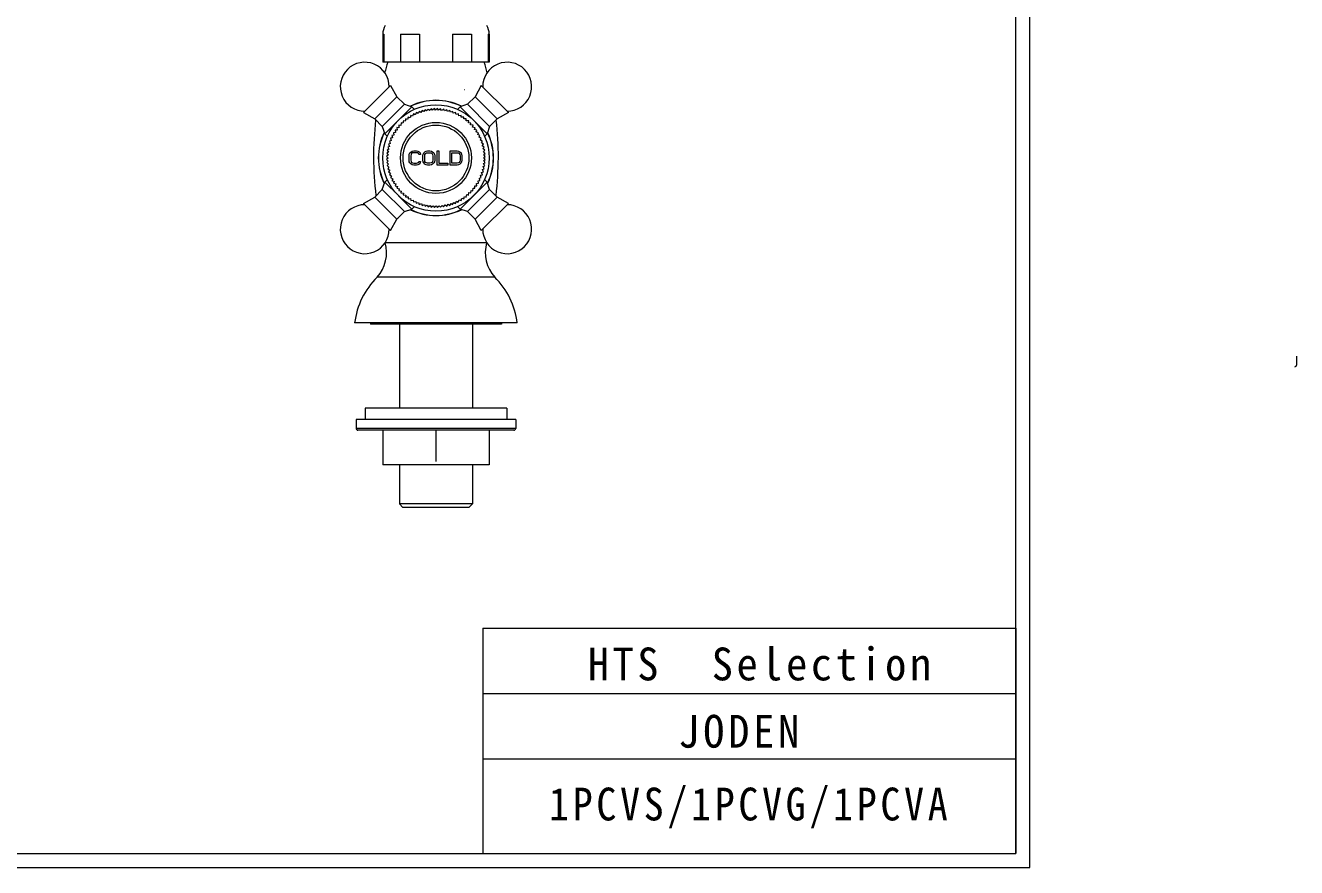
# Model space of a CAD drawing. Units: millimetres, scale not verified. Extents: x -354 to 426, y -525 to 245.
# Drawn here: x 84.3 to 425.7, y -245 to -19 of the extents above; entities that cross this region are included whole.
import ezdxf

# ---------------------------------------------------------------- set-up
doc = ezdxf.new("R2010")
doc.units = ezdxf.units.MM
doc.header["$LTSCALE"] = 2
doc.layers.add('0-0_0', color=7, linetype='Continuous', lineweight=18)
doc.styles.add('ＭＳ ゴシック', font='')
doc.styles.get('ＭＳ ゴシック').set_extended_font_data('MS Gothic')

msp = doc.modelspace()

# ---------------------------------------------------------------- linework, layer by layer
at = {"layer": '0-0_0'}
for p, q in [((354.049, -245.037), (354.049, 245.032)), ((350.305, -241.293), (350.305, 241.288)), ((180.301, -21.401), (180.301, -28.874)), ((180.301, -21.401), (180.603, -21.401)), ((180.603, -21.401), (180.603, -28.874)), ((185.064, -21.401), (185.064, -28.874)), ((185.064, -21.401), (190.126, -21.401)), ((190.126, -21.401), (190.126, -28.874)), ((199.047, -21.401), (204.109, -21.401)), ((199.047, -21.401), (199.047, -28.874)), ((204.109, -21.401), (204.109, -28.874)), ((208.57, -21.401), (208.872, -21.401)), ((208.57, -21.401), (208.57, -28.874)), ((208.872, -21.401), (208.872, -28.874)), ((208.872, -28.874), (180.301, -28.874)), ((182.404, -35.133), (175.131, -42.406)), ((182.404, -35.133), (184.081, -38.157)), ((206.769, -35.133), (205.092, -38.157)), ((214.042, -42.406), (206.769, -35.133)), ((184.081, -38.157), (178.155, -44.083)), ((186.101, -40.177), (180.175, -46.103)), ((188.121, -40.85), (180.848, -48.123)), ((184.081, -38.157), (186.101, -40.177)), ((186.101, -40.177), (188.121, -40.85)), ((188.121, -40.85), (188.825, -41.554)), ((201.051, -40.85), (200.347, -41.554)), ((203.072, -40.177), (201.051, -40.85)), ((208.324, -48.123), (201.051, -40.85)), ((205.092, -38.157), (203.072, -40.177)), ((208.998, -46.103), (203.072, -40.177)), ((211.018, -44.083), (205.092, -38.157)), ((175.131, -42.406), (178.155, -44.083)), ((178.155, -44.083), (180.175, -46.103)), ((186.469, -44.097), (186.318, -44.742)), ((186.953, -44.242), (186.469, -44.097)), ((187.144, -43.608), (186.953, -44.242)), ((187.618, -43.784), (187.144, -43.608)), ((187.848, -43.162), (187.618, -43.784)), ((188.31, -43.367), (187.848, -43.162)), ((188.579, -42.762), (188.31, -43.367)), ((189.027, -42.995), (188.579, -42.762)), ((189.333, -42.408), (189.027, -42.995)), ((189.766, -42.669), (189.333, -42.408)), ((190.109, -42.102), (189.766, -42.669)), ((190.524, -42.39), (190.109, -42.102)), ((190.901, -41.845), (190.524, -42.39)), ((191.298, -42.159), (190.901, -41.845)), ((191.709, -41.639), (191.298, -42.159)), ((192.084, -41.977), (191.709, -41.639)), ((192.528, -41.484), (192.084, -41.977)), ((192.881, -41.845), (192.528, -41.484)), ((193.355, -41.381), (192.881, -41.845)), ((193.685, -41.763), (193.355, -41.381)), ((194.186, -41.329), (193.685, -41.763)), ((194.492, -41.732), (194.186, -41.329)), ((195.02, -41.33), (194.492, -41.732)), ((195.299, -41.751), (195.02, -41.33)), ((195.851, -41.384), (195.299, -41.751)), ((196.104, -41.821), (195.851, -41.384)), ((196.678, -41.489), (196.104, -41.821)), ((196.903, -41.942), (196.678, -41.489)), ((197.496, -41.646), (196.903, -41.942)), ((197.692, -42.112), (197.496, -41.646)), ((198.303, -41.855), (197.692, -42.112)), ((198.469, -42.332), (198.303, -41.855)), ((199.095, -42.113), (198.469, -42.332)), ((199.231, -42.6), (199.095, -42.113)), ((199.87, -42.421), (199.231, -42.6)), ((199.975, -42.915), (199.87, -42.421)), ((200.623, -42.777), (199.975, -42.915)), ((200.697, -43.276), (200.623, -42.777)), ((201.353, -43.179), (200.697, -43.276)), ((201.396, -43.682), (201.353, -43.179)), ((202.056, -43.626), (201.396, -43.682)), ((202.067, -44.131), (202.056, -43.626)), ((202.73, -44.117), (202.067, -44.131)), ((202.709, -44.622), (202.73, -44.117)), ((211.018, -44.083), (208.998, -46.103)), ((214.042, -42.406), (211.018, -44.083)), ((180.175, -46.103), (180.848, -48.123)), ((183.68, -47.779), (183.177, -47.822)), ((184.129, -47.108), (183.625, -47.119)), ((183.625, -47.119), (183.68, -47.779)), ((184.62, -46.466), (184.115, -46.445)), ((184.115, -46.445), (184.129, -47.108)), ((184.647, -45.804), (184.62, -46.466)), ((185.149, -45.856), (184.647, -45.804)), ((185.218, -45.197), (185.149, -45.856)), ((185.716, -45.281), (185.218, -45.197)), ((185.827, -44.627), (185.716, -45.281)), ((186.318, -44.742), (185.827, -44.627)), ((203.371, -44.649), (202.709, -44.622)), ((203.319, -45.151), (203.371, -44.649)), ((203.978, -45.22), (203.319, -45.151)), ((203.894, -45.718), (203.978, -45.22)), ((204.548, -45.829), (203.894, -45.718)), ((204.432, -46.32), (204.548, -45.829)), ((205.078, -46.471), (204.432, -46.32)), ((204.932, -46.955), (205.078, -46.471)), ((205.567, -47.146), (204.932, -46.955)), ((205.391, -47.62), (205.567, -47.146)), ((206.012, -47.85), (205.391, -47.62)), ((208.998, -46.103), (208.324, -48.123)), ((180.848, -48.123), (181.552, -48.827)), ((182.33, -50.705), (181.853, -50.872)), ((181.853, -50.872), (182.11, -51.482)), ((182.598, -49.943), (182.111, -50.079)), ((182.111, -50.079), (182.33, -50.705)), ((182.913, -49.2), (182.419, -49.305)), ((182.419, -49.305), (182.598, -49.943)), ((183.274, -48.477), (182.775, -48.551)), ((182.775, -48.551), (182.913, -49.2)), ((183.177, -47.822), (183.274, -48.477)), ((205.807, -48.312), (206.012, -47.85)), ((206.413, -48.581), (205.807, -48.312)), ((206.179, -49.029), (206.413, -48.581)), ((206.767, -49.335), (206.179, -49.029)), ((206.506, -49.768), (206.767, -49.335)), ((207.073, -50.111), (206.506, -49.768)), ((206.785, -50.526), (207.073, -50.111)), ((207.329, -50.903), (206.785, -50.526)), ((207.016, -51.299), (207.329, -50.903)), ((208.324, -48.123), (207.62, -48.827)), ((181.749, -53.875), (181.328, -54.155)), ((181.328, -54.155), (181.73, -54.683)), ((181.819, -53.071), (181.382, -53.323)), ((181.382, -53.323), (181.749, -53.875)), ((181.94, -52.272), (181.487, -52.497)), ((181.487, -52.497), (181.819, -53.071)), ((182.11, -51.482), (181.645, -51.678)), ((181.645, -51.678), (181.94, -52.272)), ((207.535, -51.711), (207.016, -51.299)), ((207.198, -52.086), (207.535, -51.711)), ((207.691, -52.53), (207.198, -52.086)), ((207.33, -52.883), (207.691, -52.53)), ((207.794, -53.357), (207.33, -52.883)), ((207.412, -53.687), (207.794, -53.357)), ((207.845, -54.188), (207.412, -53.687)), ((207.443, -54.494), (207.845, -54.188)), ((207.844, -55.022), (207.443, -54.494)), ((181.73, -54.683), (181.327, -54.988)), ((181.327, -54.988), (181.761, -55.49)), ((181.761, -55.49), (181.379, -55.82)), ((181.379, -55.82), (181.843, -56.293)), ((181.843, -56.293), (181.482, -56.647)), ((181.482, -56.647), (181.975, -57.09)), ((181.975, -57.09), (181.637, -57.466)), ((181.637, -57.466), (182.157, -57.877)), ((182.157, -57.877), (181.843, -58.273)), ((207.063, -57.694), (207.528, -57.498)), ((207.32, -58.305), (207.063, -57.694)), ((207.233, -56.905), (207.685, -56.68)), ((207.528, -57.498), (207.233, -56.905)), ((207.354, -56.106), (207.791, -55.853)), ((207.685, -56.68), (207.354, -56.106)), ((207.424, -55.301), (207.844, -55.022)), ((207.791, -55.853), (207.424, -55.301)), ((180.175, -63.074), (180.848, -61.053)), ((180.848, -61.053), (181.552, -60.349)), ((184.485, -64.69), (180.848, -61.053)), ((181.843, -58.273), (182.388, -58.651)), ((182.388, -58.651), (182.1, -59.066)), ((182.1, -59.066), (182.667, -59.409)), ((182.667, -59.409), (182.406, -59.841)), ((182.406, -59.841), (182.993, -60.148)), ((182.993, -60.148), (182.76, -60.596)), ((182.76, -60.596), (183.365, -60.865)), ((183.365, -60.865), (183.16, -61.326)), ((183.16, -61.326), (183.782, -61.557)), ((208.324, -61.053), (201.051, -68.326)), ((205.492, -61.398), (205.996, -61.355)), ((205.548, -62.058), (205.492, -61.398)), ((205.898, -60.699), (206.398, -60.625)), ((205.996, -61.355), (205.898, -60.699)), ((206.26, -59.977), (206.754, -59.872)), ((206.398, -60.625), (206.26, -59.977)), ((206.575, -59.233), (207.061, -59.097)), ((206.754, -59.872), (206.575, -59.233)), ((206.843, -58.471), (207.32, -58.305)), ((207.061, -59.097), (206.843, -58.471)), ((208.324, -61.053), (207.62, -60.349)), ((208.998, -63.074), (208.324, -61.053)), ((178.155, -65.094), (180.175, -63.074)), ((186.101, -69), (180.175, -63.074)), ((183.782, -61.557), (183.606, -62.031)), ((183.606, -62.031), (184.241, -62.222)), ((184.241, -62.222), (184.095, -62.705)), ((184.095, -62.705), (184.74, -62.856)), ((184.53, -64.735), (188.121, -68.326)), ((184.74, -62.856), (184.625, -63.348)), ((184.625, -63.348), (185.279, -63.458)), ((185.279, -63.458), (185.195, -63.956)), ((185.195, -63.956), (185.854, -64.025)), ((185.854, -64.025), (185.802, -64.528)), ((185.802, -64.528), (186.464, -64.555)), ((186.464, -64.555), (186.443, -65.06)), ((202.703, -65.08), (202.854, -64.434)), ((202.854, -64.434), (203.346, -64.549)), ((208.998, -63.074), (203.072, -69)), ((203.346, -64.549), (203.456, -63.896)), ((203.456, -63.896), (203.954, -63.98)), ((203.954, -63.98), (204.023, -63.321)), ((204.023, -63.321), (204.526, -63.373)), ((204.526, -63.373), (204.553, -62.711)), ((204.553, -62.711), (205.058, -62.732)), ((205.043, -62.069), (205.548, -62.058)), ((205.058, -62.732), (205.043, -62.069)), ((211.018, -65.094), (208.998, -63.074)), ((175.131, -66.771), (178.155, -65.094)), ((182.404, -74.044), (175.131, -66.771)), ((184.081, -71.02), (178.155, -65.094)), ((186.443, -65.06), (187.106, -65.045)), ((187.106, -65.045), (187.117, -65.55)), ((187.117, -65.55), (187.777, -65.494)), ((187.777, -65.494), (187.82, -65.998)), ((187.82, -65.998), (188.475, -65.9)), ((188.121, -68.326), (188.825, -67.622)), ((188.475, -65.9), (188.549, -66.4)), ((188.549, -66.4), (189.198, -66.262)), ((189.198, -66.262), (189.303, -66.756)), ((189.303, -66.756), (189.941, -66.577)), ((189.941, -66.577), (190.077, -67.063)), ((190.077, -67.063), (190.703, -66.845)), ((190.703, -66.845), (190.87, -67.322)), ((190.87, -67.322), (191.48, -67.065)), ((191.48, -67.065), (191.677, -67.53)), ((191.677, -67.53), (192.27, -67.235)), ((192.27, -67.235), (192.495, -67.687)), ((192.495, -67.687), (193.069, -67.356)), ((193.069, -67.356), (193.321, -67.793)), ((193.321, -67.793), (193.873, -67.426)), ((193.873, -67.426), (194.153, -67.846)), ((194.153, -67.846), (194.681, -67.445)), ((194.681, -67.445), (194.986, -67.847)), ((194.986, -67.847), (195.488, -67.414)), ((195.488, -67.414), (195.818, -67.796)), ((195.818, -67.796), (196.291, -67.332)), ((196.291, -67.332), (196.645, -67.693)), ((196.645, -67.693), (197.088, -67.2)), ((197.088, -67.2), (197.464, -67.537)), ((197.464, -67.537), (197.875, -67.018)), ((197.875, -67.018), (198.271, -67.331)), ((198.271, -67.331), (198.649, -66.787)), ((198.649, -66.787), (199.064, -67.075)), ((199.064, -67.075), (199.407, -66.507)), ((199.407, -66.507), (199.839, -66.769)), ((199.839, -66.769), (200.146, -66.181)), ((200.146, -66.181), (200.594, -66.415)), ((201.051, -68.326), (200.348, -67.623)), ((200.594, -66.415), (200.863, -65.809)), ((200.863, -65.809), (201.324, -66.014)), ((201.324, -66.014), (201.555, -65.393)), ((201.555, -65.393), (202.029, -65.569)), ((202.029, -65.569), (202.22, -64.934)), ((202.22, -64.934), (202.703, -65.08)), ((211.018, -65.094), (205.092, -71.02)), ((214.042, -66.771), (206.769, -74.044)), ((214.042, -66.771), (211.018, -65.094)), ((182.404, -74.044), (184.081, -71.02)), ((184.081, -71.02), (186.101, -69)), ((184.327, -70.774), (184.345, -70.794)), ((186.101, -69), (188.121, -68.326)), ((203.072, -69), (201.051, -68.326)), ((205.092, -71.02), (203.072, -69)), ((206.769, -74.044), (205.092, -71.02)), ((208.203, -77.324), (180.97, -77.324)), ((210.353, -86.595), (178.819, -86.595)), ((216.419, -98.878), (172.753, -98.878)), ((176.967, -98.878), (176.967, -99.164)), ((212.205, -98.878), (212.205, -99.164)), ((212.205, -99.164), (176.967, -99.164)), ((184.777, -99.164), (184.777, -121.736)), ((204.396, -99.164), (204.396, -121.736)), ((425.692, -107.782), (425.692, -110.163)), ((425.692, -107.782), (425.692, -110.163)), ((213.586, -121.736), (175.586, -121.736)), ((175.586, -121.736), (175.586, -124.783)), ((213.586, -121.736), (213.586, -124.783)), ((216.015, -124.783), (173.158, -124.783)), ((173.158, -124.783), (173.158, -127.164)), ((216.015, -124.783), (216.015, -127.164)), ((216.015, -127.164), (173.158, -127.164)), ((215.539, -127.64), (173.634, -127.64)), ((180.301, -127.64), (180.301, -136.974)), ((194.586, -127.64), (194.586, -136.021)), ((208.872, -127.64), (208.872, -136.974)), ((208.872, -136.974), (180.301, -136.974)), ((184.777, -136.974), (184.777, -147.45)), ((204.396, -136.974), (204.396, -147.45)), ((204.396, -147.45), (184.777, -147.45)), ((185.729, -148.402), (184.777, -147.45)), ((203.444, -148.402), (185.729, -148.402)), ((203.444, -148.402), (204.396, -147.45)), ((207.16, -180.788), (207.16, -241.293)), ((207.16, -180.788), (350.305, -180.788)), ((350.305, -180.788), (350.305, -241.293)), ((207.16, -198.332), (350.305, -198.332)), ((207.16, -215.876), (350.305, -215.876)), ((-350.367, -241.293), (350.305, -241.293)), ((31.98, -241.293), (350.305, -241.293)), ((-354.111, -245.037), (354.049, -245.037))]:
    msp.add_line(p, q, dxfattribs=at)
at = {"layer": '0-0_0', "lineweight": 15}
for p, q in [((187.348, -53.98), (187.428, -53.575)), ((187.348, -55.196), (187.348, -53.98)), ((187.428, -53.575), (187.586, -53.251)), ((187.586, -53.251), (187.904, -52.927)), ((187.904, -53.656), (187.824, -53.98)), ((187.824, -53.98), (187.824, -55.196)), ((187.904, -52.927), (188.221, -52.765)), ((188.063, -53.413), (187.904, -53.656)), ((188.301, -53.251), (188.063, -53.413)), ((188.221, -52.765), (188.618, -52.684)), ((188.618, -53.17), (188.301, -53.251)), ((188.618, -52.684), (189.332, -52.684)), ((189.332, -53.17), (188.618, -53.17)), ((189.332, -52.684), (189.729, -52.765)), ((189.65, -53.251), (189.332, -53.17)), ((189.888, -53.413), (189.65, -53.251)), ((189.729, -52.765), (190.047, -52.927)), ((189.967, -53.656), (189.888, -53.413)), ((190.444, -53.656), (189.967, -53.656)), ((190.047, -52.927), (190.364, -53.251)), ((190.364, -53.251), (190.444, -53.656)), ((191.078, -53.98), (191.158, -53.575)), ((191.078, -55.196), (191.078, -53.98)), ((191.158, -53.575), (191.317, -53.251)), ((191.317, -53.251), (191.634, -52.927)), ((191.555, -53.98), (191.634, -53.656)), ((191.555, -55.196), (191.555, -53.98)), ((191.634, -52.927), (191.951, -52.765)), ((191.634, -53.656), (191.793, -53.413)), ((191.793, -53.413), (192.031, -53.251)), ((191.951, -52.765), (192.348, -52.684)), ((192.031, -53.251), (192.348, -53.17)), ((192.348, -52.684), (192.983, -52.684)), ((192.348, -53.17), (192.983, -53.17)), ((192.983, -52.684), (193.38, -52.765)), ((192.983, -53.17), (193.301, -53.251)), ((193.301, -53.251), (193.539, -53.413)), ((193.38, -52.765), (193.697, -52.927)), ((193.539, -53.413), (193.697, -53.656)), ((193.697, -52.927), (194.015, -53.251)), ((193.697, -53.656), (193.777, -53.98)), ((193.777, -53.98), (193.777, -55.196)), ((194.015, -53.251), (194.174, -53.575)), ((194.174, -53.575), (194.253, -53.98)), ((194.253, -53.98), (194.253, -55.196)), ((194.888, -52.684), (195.364, -52.684)), ((194.888, -56.493), (194.888, -52.684)), ((195.364, -52.684), (195.364, -56.007)), ((198.38, -52.684), (200.285, -52.684)), ((198.38, -56.493), (198.38, -52.684)), ((198.856, -53.17), (200.285, -53.17)), ((198.856, -56.007), (198.856, -53.17)), ((200.285, -52.684), (200.682, -52.765)), ((200.285, -53.17), (200.602, -53.251)), ((200.602, -53.251), (200.84, -53.413)), ((200.682, -52.765), (200.999, -52.927)), ((200.84, -53.413), (200.999, -53.656)), ((200.999, -52.927), (201.317, -53.251)), ((200.999, -53.656), (201.078, -53.98)), ((201.078, -53.98), (201.078, -55.196)), ((201.317, -53.251), (201.475, -53.575)), ((201.475, -53.575), (201.555, -53.98)), ((201.555, -53.98), (201.555, -55.196)), ((187.428, -55.601), (187.348, -55.196)), ((187.586, -55.926), (187.428, -55.601)), ((187.904, -56.25), (187.586, -55.926)), ((187.824, -55.196), (187.904, -55.52)), ((187.904, -55.52), (188.063, -55.764)), ((188.221, -56.412), (187.904, -56.25)), ((188.063, -55.764), (188.301, -55.926)), ((188.618, -56.493), (188.221, -56.412)), ((188.301, -55.926), (188.618, -56.007)), ((188.618, -56.007), (189.332, -56.007)), ((189.332, -56.493), (188.618, -56.493)), ((189.332, -56.007), (189.65, -55.926)), ((189.729, -56.412), (189.332, -56.493)), ((189.65, -55.926), (189.888, -55.764)), ((190.047, -56.25), (189.729, -56.412)), ((189.888, -55.764), (189.967, -55.52)), ((189.967, -55.52), (190.444, -55.52)), ((190.364, -55.926), (190.047, -56.25)), ((190.444, -55.52), (190.364, -55.926)), ((191.158, -55.601), (191.078, -55.196)), ((191.317, -55.926), (191.158, -55.601)), ((191.634, -56.25), (191.317, -55.926)), ((191.634, -55.52), (191.555, -55.196)), ((191.793, -55.764), (191.634, -55.52)), ((191.951, -56.412), (191.634, -56.25)), ((192.031, -55.926), (191.793, -55.764)), ((192.348, -56.493), (191.951, -56.412)), ((192.348, -56.007), (192.031, -55.926)), ((192.983, -56.007), (192.348, -56.007)), ((192.983, -56.493), (192.348, -56.493)), ((193.301, -55.926), (192.983, -56.007)), ((193.38, -56.412), (192.983, -56.493)), ((193.539, -55.764), (193.301, -55.926)), ((193.697, -56.25), (193.38, -56.412)), ((193.697, -55.52), (193.539, -55.764)), ((193.777, -55.196), (193.697, -55.52)), ((194.015, -55.926), (193.697, -56.25)), ((194.174, -55.601), (194.015, -55.926)), ((194.253, -55.196), (194.174, -55.601)), ((197.745, -56.493), (194.888, -56.493)), ((195.364, -56.007), (197.745, -56.007)), ((197.745, -56.007), (197.745, -56.493)), ((200.285, -56.493), (198.38, -56.493)), ((200.285, -56.007), (198.856, -56.007)), ((200.602, -55.926), (200.285, -56.007)), ((200.682, -56.412), (200.285, -56.493)), ((200.84, -55.764), (200.602, -55.926)), ((200.999, -56.25), (200.682, -56.412)), ((200.999, -55.52), (200.84, -55.764)), ((201.078, -55.196), (200.999, -55.52)), ((201.317, -55.926), (200.999, -56.25)), ((201.475, -55.601), (201.317, -55.926)), ((201.555, -55.196), (201.475, -55.601))]:
    msp.add_line(p, q, dxfattribs=at)
at = {"layer": '0-0_0'}
for radius in [14.286, 9.524, 8.837]:
    msp.add_circle((194.586, -54.588), radius, dxfattribs=at)
for centre, radius, start, end in [((185.063, -21.401), 4.762, 150, 180), ((204.11, -21.401), 4.762, 0, 30), ((175.462, -35.464), 6.571, 359.66002, 270.33998), ((264.257, -54.236), 86.428, 162.93573, 164.93532), ((213.71, -35.464), 6.571, 269.66002, 180.33998), ((124.916, -54.236), 86.428, 15.06468, 17.06427), ((198.503, -43.948), 8.496, 63.62764, 64.701), ((194.586, -54.588), 15.476, 63.76685, 116.23315), ((194.586, -54.588), 15.43, 63.97213, 116.02787), ((264.257, -54.236), 86.428, 173.48521, 186.94035), ((194.586, -54.588), 15.476, 153.76685, 206.23315), ((194.586, -54.588), 15.476, 333.76685, 26.23315), ((124.916, -54.236), 86.428, 353.05965, 6.51479), ((194.586, -54.588), 15.43, 153.97213, 206.02787), ((194.586, -54.588), 15.43, 333.97213, 26.02787), ((175.462, -73.712), 6.571, 89.66002, 0.33998), ((213.71, -73.712), 6.571, 179.66002, 90.33998), ((194.586, -54.588), 15.476, 243.76685, 296.23315), ((194.586, -54.588), 15.43, 243.97213, 296.02787), ((171.377, -79.984), 9.954, 318.38171, 15.49421), ((217.795, -79.984), 9.954, 164.50579, 221.61829), ((192.951, -101.213), 20.332, 134.03146, 173.4062), ((196.221, -101.213), 20.332, 6.5938, 45.96854), ((425.216, -110.163), 0.476, 270, 0), ((173.634, -127.164), 0.476, 180, 270.00001), ((215.539, -127.164), 0.476, 269.99999, 0)]:
    msp.add_arc(centre, radius, start, end, dxfattribs=at)

# ---------------------------------------------------------------- texts
at = {"layer": '0-0_0', "color": 3, "char_height": 8.798, "attachment_point": 7, "style": 'ＭＳ ゴシック'}
for s, insert in [('\\T1.17;\\W0.95;HTS\u3000Selection', (235.351, -194.95)), ('\\T1.18;\\W0.95;JODEN', (259.654, -213.003)), ('\\T1.18;\\W0.9;1PCVS/1PCVG/1PCVA', (224.936, -234.529))]:
    msp.add_mtext(s, dxfattribs=dict(at, insert=insert))

doc.saveas('drawing.dxf')
